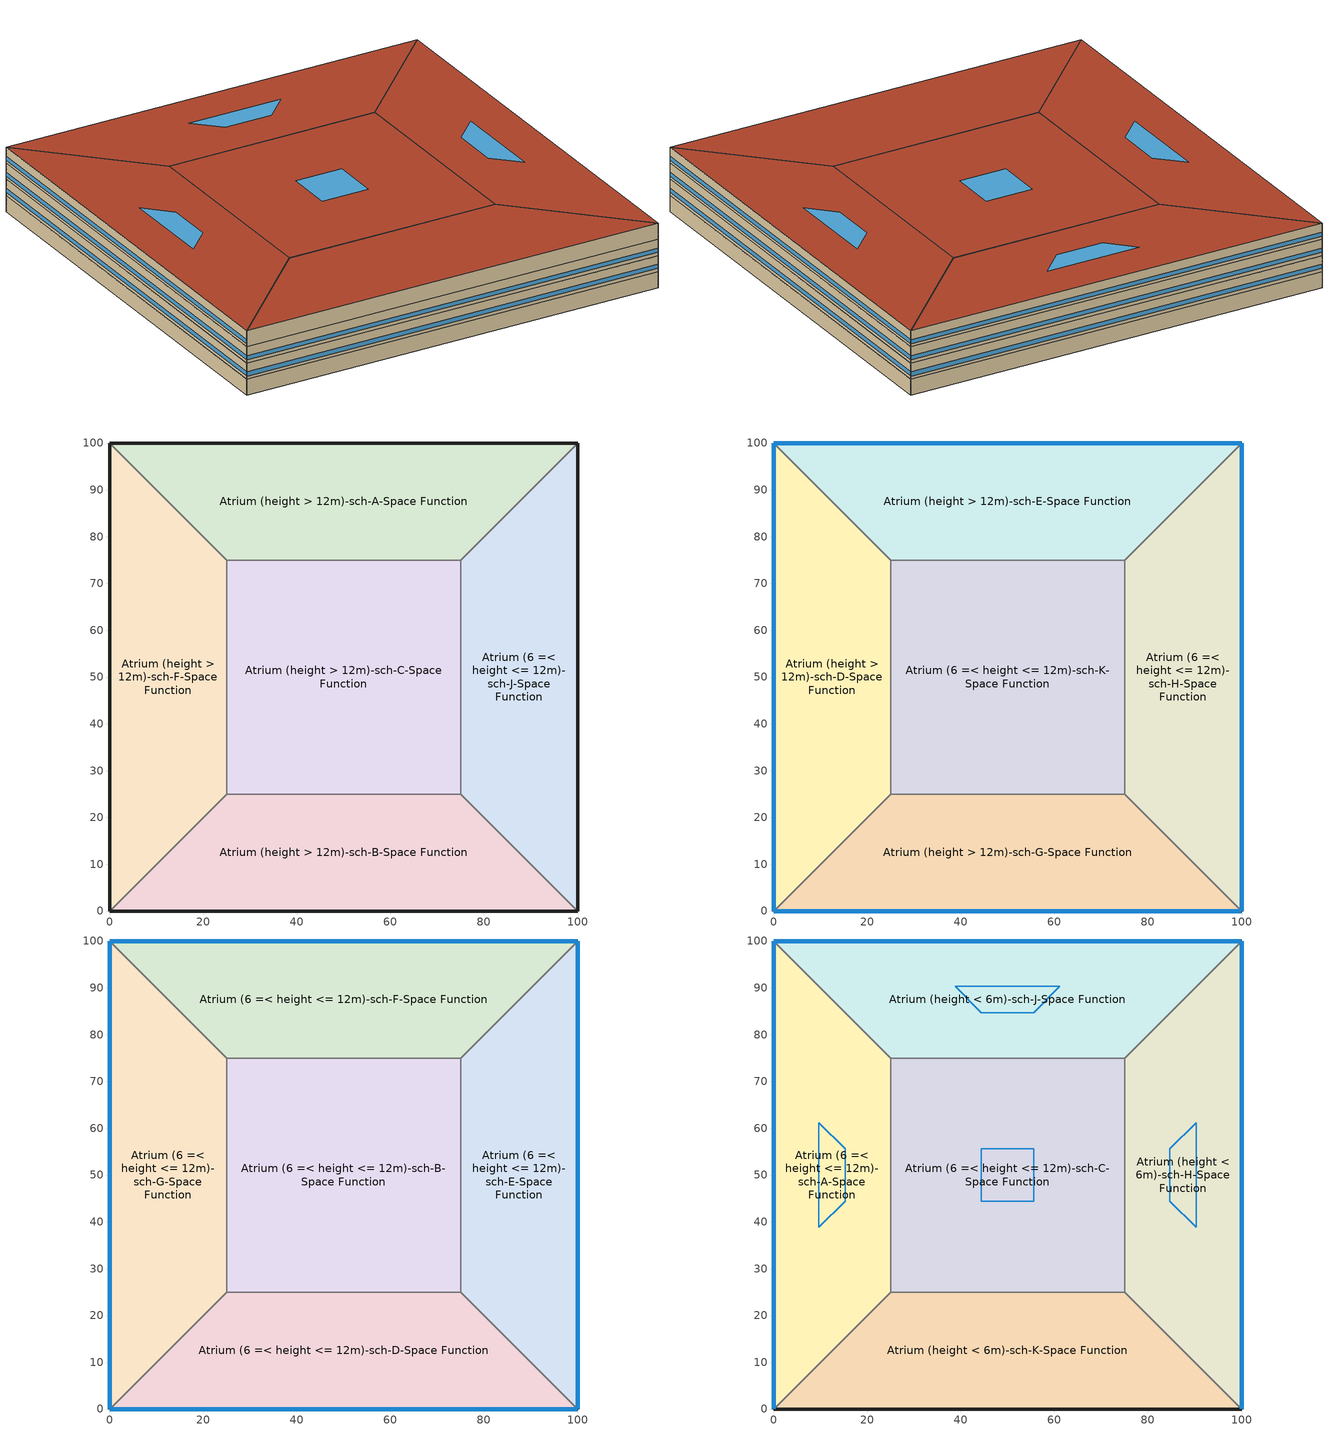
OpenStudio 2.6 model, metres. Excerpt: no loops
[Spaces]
Atrium (height > 12m)-sch-F-Space Function
 floor ground: 0,0 0,100 25,75 25,25 z0
 wall ground: 0,100 0,0 z0:3.8
 wall to Atrium (height > 12m)-sch-A-Space Function: 25,75 0,100 z0:3.8
 wall to Atrium (height > 12m)-sch-C-Space Function: 25,25 25,75 z0:3.8
 wall to Atrium (height > 12m)-sch-B-Space Function: 0,0 25,25 z0:3.8
Atrium (height > 12m)-sch-A-Space Function
 floor ground: 0,100 100,100 75,75 25,75 z0
 wall ground: 100,100 0,100 z0:3.8
 wall to Atrium (6 =< height <= 12m)-sch-J-Space Function: 75,75 100,100 z0:3.8
 wall to Atrium (height > 12m)-sch-C-Space Function: 25,75 75,75 z0:3.8
Atrium (6 =< height <= 12m)-sch-J-Space Function
 floor ground: 100,100 100,0 75,25 75,75 z0
 wall ground: 100,0 100,100 z0:3.8
 wall to Atrium (height > 12m)-sch-B-Space Function: 75,25 100,0 z0:3.8
 wall to Atrium (height > 12m)-sch-C-Space Function: 75,75 75,25 z0:3.8
Atrium (height > 12m)-sch-B-Space Function
 floor ground: 100,0 0,0 25,25 75,25 z0
 wall ground: 0,0 100,0 z0:3.8
 wall to Atrium (height > 12m)-sch-C-Space Function: 75,25 25,25 z0:3.8
Atrium (height > 12m)-sch-C-Space Function
 floor ground: 25,25 25,75 75,75 75,25 z0
Atrium (height > 12m)-sch-D-Space Function
 floor to Atrium (height > 12m)-sch-F-Space Function: 0,0 0,100 25,75 25,25 z3.8
 wall outside: 0,100 0,0 z3.8:7.6
 wall to Atrium (height > 12m)-sch-E-Space Function: 25,75 0,100 z3.8:7.6
 wall to Atrium (6 =< height <= 12m)-sch-K-Space Function: 25,25 25,75 z3.8:7.6
 wall to Atrium (height > 12m)-sch-G-Space Function: 0,0 25,25 z3.8:7.6
 window: 0,99.97 0,0.03 z4.56:5.51
Atrium (height > 12m)-sch-E-Space Function
 floor to Atrium (height > 12m)-sch-A-Space Function: 0,100 100,100 75,75 25,75 z3.8
 wall outside: 100,100 0,100 z3.8:7.6
 wall to Atrium (6 =< height <= 12m)-sch-H-Space Function: 75,75 100,100 z3.8:7.6
 wall to Atrium (6 =< height <= 12m)-sch-K-Space Function: 25,75 75,75 z3.8:7.6
 window: 99.97,100 0.03,100 z4.56:5.51
Atrium (6 =< height <= 12m)-sch-H-Space Function
 floor to Atrium (6 =< height <= 12m)-sch-J-Space Function: 100,100 100,0 75,25 75,75 z3.8
 wall outside: 100,0 100,100 z3.8:7.6
 wall to Atrium (height > 12m)-sch-G-Space Function: 75,25 100,0 z3.8:7.6
 wall to Atrium (6 =< height <= 12m)-sch-K-Space Function: 75,75 75,25 z3.8:7.6
 window: 100,0.03 100,99.97 z4.56:5.51
Atrium (height > 12m)-sch-G-Space Function
 floor to Atrium (height > 12m)-sch-B-Space Function: 100,0 0,0 25,25 75,25 z3.8
 wall outside: 0,0 100,0 z3.8:7.6
 wall to Atrium (6 =< height <= 12m)-sch-K-Space Function: 75,25 25,25 z3.8:7.6
 window: 0.03,0 99.97,0 z4.56:5.51
Atrium (6 =< height <= 12m)-sch-K-Space Function
 floor to Atrium (height > 12m)-sch-C-Space Function: 25,25 25,75 75,75 75,25 z3.8
Atrium (6 =< height <= 12m)-sch-G-Space Function
 floor to Atrium (height > 12m)-sch-D-Space Function: 0,0 0,100 25,75 25,25 z7.6
 wall outside: 0,100 0,0 z7.6:11.4
 wall to Atrium (6 =< height <= 12m)-sch-F-Space Function: 25,75 0,100 z7.6:11.4
 wall to Atrium (6 =< height <= 12m)-sch-B-Space Function: 25,25 25,75 z7.6:11.4
 wall to Atrium (6 =< height <= 12m)-sch-D-Space Function: 0,0 25,25 z7.6:11.4
 window: 0,99.97 0,0.03 z8.36:9.31
Atrium (6 =< height <= 12m)-sch-F-Space Function
 floor to Atrium (height > 12m)-sch-E-Space Function: 0,100 100,100 75,75 25,75 z7.6
 wall outside: 100,100 0,100 z7.6:11.4
 wall to Atrium (6 =< height <= 12m)-sch-E-Space Function: 75,75 100,100 z7.6:11.4
 wall to Atrium (6 =< height <= 12m)-sch-B-Space Function: 25,75 75,75 z7.6:11.4
 window: 99.97,100 0.03,100 z8.36:9.31
Atrium (6 =< height <= 12m)-sch-E-Space Function
 floor to Atrium (6 =< height <= 12m)-sch-H-Space Function: 100,100 100,0 75,25 75,75 z7.6
 wall outside: 100,0 100,100 z7.6:11.4
 wall to Atrium (6 =< height <= 12m)-sch-D-Space Function: 75,25 100,0 z7.6:11.4
 wall to Atrium (6 =< height <= 12m)-sch-B-Space Function: 75,75 75,25 z7.6:11.4
 window: 100,0.03 100,99.97 z8.36:9.31
Atrium (6 =< height <= 12m)-sch-D-Space Function
 floor to Atrium (height > 12m)-sch-G-Space Function: 100,0 0,0 25,25 75,25 z7.6
 wall outside: 0,0 100,0 z7.6:11.4
 wall to Atrium (6 =< height <= 12m)-sch-B-Space Function: 75,25 25,25 z7.6:11.4
 window: 0.03,0 99.97,0 z8.36:9.31
Atrium (6 =< height <= 12m)-sch-B-Space Function
 floor to Atrium (6 =< height <= 12m)-sch-K-Space Function: 25,25 25,75 75,75 75,25 z7.6
Atrium (6 =< height <= 12m)-sch-A-Space Function
 floor to Atrium (6 =< height <= 12m)-sch-G-Space Function: 0,0 0,100 25,75 25,25 z11.4
 wall outside: 0,100 0,0 z11.4:15.2
 wall to Atrium (height < 6m)-sch-J-Space Function: 25,75 0,100 z11.4:15.2
 wall to Atrium (6 =< height <= 12m)-sch-C-Space Function: 25,25 25,75 z11.4:15.2
 wall to Atrium (height < 6m)-sch-K-Space Function: 0,0 25,25 z11.4:15.2
 window: 0,99.97 0,0.03 z12.16:13.11
 roof outside: 25,25 25,75 0,100 0,0 z15.2
 skylight: 15.3,44.41 15.3,55.59 9.7,61.18 9.7,38.82 z15.2
Atrium (height < 6m)-sch-J-Space Function
 floor to Atrium (6 =< height <= 12m)-sch-F-Space Function: 0,100 100,100 75,75 25,75 z11.4
 wall outside: 100,100 0,100 z11.4:15.2
 wall to Atrium (height < 6m)-sch-H-Space Function: 75,75 100,100 z11.4:15.2
 wall to Atrium (6 =< height <= 12m)-sch-C-Space Function: 25,75 75,75 z11.4:15.2
 window: 99.97,100 0.03,100 z12.16:13.11
 roof outside: 25,75 75,75 100,100 0,100 z15.2
 skylight: 44.41,84.7 55.59,84.7 61.18,90.3 38.82,90.3 z15.2
Atrium (height < 6m)-sch-H-Space Function
 floor to Atrium (6 =< height <= 12m)-sch-E-Space Function: 100,100 100,0 75,25 75,75 z11.4
 wall outside: 100,0 100,100 z11.4:15.2
 wall to Atrium (height < 6m)-sch-K-Space Function: 75,25 100,0 z11.4:15.2
 wall to Atrium (6 =< height <= 12m)-sch-C-Space Function: 75,75 75,25 z11.4:15.2
 window: 100,0.03 100,99.97 z12.16:13.11
 roof outside: 75,75 75,25 100,0 100,100 z15.2
 skylight: 84.7,55.59 84.7,44.41 90.3,38.82 90.3,61.18 z15.2
Atrium (height < 6m)-sch-K-Space Function
 floor to Atrium (6 =< height <= 12m)-sch-D-Space Function: 100,0 0,0 25,25 75,25 z11.4
 wall outside: 0,0 100,0 z11.4:15.2
 wall to Atrium (6 =< height <= 12m)-sch-C-Space Function: 75,25 25,25 z11.4:15.2
 roof outside: 75,25 25,25 0,0 100,0 z15.2
Atrium (6 =< height <= 12m)-sch-C-Space Function
 floor to Atrium (6 =< height <= 12m)-sch-B-Space Function: 25,25 25,75 75,75 75,25 z11.4
 roof outside: 75,25 75,75 25,75 25,25 z15.2
 skylight: 55.59,44.41 55.59,55.59 44.41,55.59 44.41,44.41 z15.2
[Schedule:Ruleset]
Name | Default Day Schedule
Clothing Schedule | Clothing Schedule Default Winter Clothes
NECB-A-Occupancy | NECB-A-Occupancy Default
NECB-A-Lighting | NECB-A-Lighting Default
NECB-A-Electric-Equipment | NECB-A-Electric-Equipment Default
NECB-A-Thermostat Setpoint-Heating | NECB-A-Thermostat Setpoint-Heating Default
NECB-A-Thermostat Setpoint-Cooling | NECB-A-Thermostat Setpoint-Cooling Default
NECB-B-Occupancy | NECB-B-Occupancy Default
NECB-B-Lighting | NECB-B-Lighting Default
NECB-B-Electric-Equipment | NECB-B-Electric-Equipment Default
NECB-B-Thermostat Setpoint-Heating | NECB-B-Thermostat Setpoint-Heating Default
NECB-B-Thermostat Setpoint-Cooling | NECB-B-Thermostat Setpoint-Cooling Default
NECB-C-Occupancy | NECB-C-Occupancy Default
NECB-C-Lighting | NECB-C-Lighting Default
NECB-C-Electric-Equipment | NECB-C-Electric-Equipment Default
NECB-C-Thermostat Setpoint-Heating | NECB-C-Thermostat Setpoint-Heating Default
NECB-C-Thermostat Setpoint-Cooling | NECB-C-Thermostat Setpoint-Cooling Default
NECB-D-Occupancy | NECB-D-Occupancy Default
NECB-D-Lighting | NECB-D-Lighting Default
NECB-D-Electric-Equipment | NECB-D-Electric-Equipment Default
NECB-D-Thermostat Setpoint-Heating | NECB-D-Thermostat Setpoint-Heating Default
NECB-D-Thermostat Setpoint-Cooling | NECB-D-Thermostat Setpoint-Cooling Default
NECB-E-Occupancy | NECB-E-Occupancy Default
NECB-E-Lighting | NECB-E-Lighting Default
NECB-E-Electric-Equipment | NECB-E-Electric-Equipment Default
NECB-E-Thermostat Setpoint-Heating | NECB-E-Thermostat Setpoint-Heating Default
NECB-E-Thermostat Setpoint-Cooling | NECB-E-Thermostat Setpoint-Cooling Default
NECB-F-Occupancy | NECB-F-Occupancy Default
NECB-F-Lighting | NECB-F-Lighting Default
NECB-F-Electric-Equipment | NECB-F-Electric-Equipment Default
NECB-F-Thermostat Setpoint-Heating | NECB-F-Thermostat Setpoint-Heating Default
NECB-F-Thermostat Setpoint-Cooling | NECB-F-Thermostat Setpoint-Cooling Default
NECB-G-Occupancy | NECB-G-Occupancy Default
NECB-G-Lighting | NECB-G-Lighting Default
NECB-G-Electric-Equipment | NECB-G-Electric-Equipment Default
NECB-G-Thermostat Setpoint-Heating | NECB-G-Thermostat Setpoint-Heating Default
NECB-G-Thermostat Setpoint-Cooling | NECB-G-Thermostat Setpoint-Cooling Default
NECB-H-Occupancy | NECB-H-Occupancy Default
NECB-H-Lighting | NECB-H-Lighting Default
NECB-H-Electric-Equipment | NECB-H-Electric-Equipment Default
NECB-H-Thermostat Setpoint-Heating | NECB-H-Thermostat Setpoint-Heating Default
NECB-H-Thermostat Setpoint-Cooling | NECB-H-Thermostat Setpoint-Cooling Default
NECB-J-Occupancy | NECB-J-Occupancy Default
NECB-J-Lighting | NECB-J-Lighting Default
NECB-J-Electric-Equipment | NECB-J-Electric-Equipment Default
NECB-J-Thermostat Setpoint-Heating | NECB-J-Thermostat Setpoint-Heating Default
NECB-J-Thermostat Setpoint-Cooling | NECB-J-Thermostat Setpoint-Cooling Default
NECB-K-Occupancy | NECB-K-Occupancy Default
NECB-K-Lighting | NECB-K-Lighting Default
NECB-K-Electric-Equipment | NECB-K-Electric-Equipment Default
NECB-K-Thermostat Setpoint-Heating | NECB-K-Thermostat Setpoint-Heating Default
NECB-K-Thermostat Setpoint-Cooling | NECB-K-Thermostat Setpoint-Cooling Default
[Schedule:Day]
Clothing Schedule Default Winter Clothes; Always On Default: 24, 0, 1
Clothing Schedule Summer Clothes: 24, 0, 0.5
Air Velocity Schedule Default; NECB-A-Electric-Equipment Sat Day; NECB-A-Electric-Equipment Sun|Hol Day: 24, 0, 0.2
Work Efficiency Schedule Default; NECB-A-Occupancy Sat Day; NECB-A-Occupancy Sun|Hol Day; NECB-D-Occupancy Sat Day; NECB-D-Occupancy Sun|Hol Day; NECB-E-Occupancy Sun|Hol Day; NECB-K-Electric-Equipment Default; NECB-K-Electric-Equipment Default|Wkdy Day; NECB-K-Electric-Equipment Sat Day; NECB-K-Electric-Equipment Sun|Hol Day: 24, 0, 0
NECB-A-Occupancy Default; NECB-A-Occupancy Default|Wkdy Day: 7, 0, 0, 8, 0, 0.1, 9, 0, 0.7, 12, 0, 0.9, 14, 0, 0.5, 17, 0, 0.9, 18, 0, 0.7, 19, 0, 0.3, 23, 0, 0.1, 24, 0, 0
NECB-Activity Default; NECB-Activity Winter Design Day; NECB-Activity Summer Design Day: 24, 0, 130
NECB-A-Lighting Default; NECB-A-Lighting Default|Wkdy Day: 7, 0, 0.05, 8, 0, 0.3, 9, 0, 0.8, 17, 0, 0.9, 18, 0, 0.8, 19, 0, 0.5, 21, 0, 0.3, 23, 0, 0.1, 24, 0, 0.05
NECB-A-Lighting Sat Day; NECB-A-Lighting Sun|Hol Day; NECB-D-Lighting Sat Day; NECB-D-Lighting Sun|Hol Day; NECB-D-Electric-Equipment Sat Day; NECB-D-Electric-Equipment Sun|Hol Day; NECB-E-Lighting Sun|Hol Day; NECB-E-Electric-Equipment Sun|Hol Day: 24, 0, 0.05
NECB-A-Electric-Equipment Default; NECB-A-Electric-Equipment Default|Wkdy Day: 7, 0, 0.2, 8, 0, 0.3, 9, 0, 0.8, 18, 0, 0.9, 19, 0, 0.5, 21, 0, 0.3, 24, 0, 0.2
NECB-A-Thermostat Setpoint-Heating Default; NECB-A-Thermostat Setpoint-Heating Default|Wkdy Day: 6, 0, 18, 7, 0, 20, 21, 0, 22, 24, 0, 18
NECB-A-Thermostat Setpoint-Heating Sat Day; NECB-A-Thermostat Setpoint-Heating Sun|Hol Day; NECB-D-Thermostat Setpoint-Heating Sat Day; NECB-D-Thermostat Setpoint-Heating Sun|Hol Day; NECB-E-Thermostat Setpoint-Heating Sun|Hol Day: 24, 0, 18
NECB-A-Thermostat Setpoint-Cooling Default; NECB-A-Thermostat Setpoint-Cooling Default|Wkdy Day: 6, 0, 35, 21, 0, 24, 24, 0, 35
NECB-A-Thermostat Setpoint-Cooling Sat Day; NECB-A-Thermostat Setpoint-Cooling Sun|Hol Day; NECB-D-Thermostat Setpoint-Cooling Sat Day; NECB-D-Thermostat Setpoint-Cooling Sun|Hol Day; NECB-E-Thermostat Setpoint-Cooling Sun|Hol Day; NECB-K-Thermostat Setpoint-Cooling Default; NECB-K-Thermostat Setpoint-Cooling Default|Wkdy Day; NECB-K-Thermostat Setpoint-Cooling Sat Day; NECB-K-Thermostat Setpoint-Cooling Sun|Hol Day: 24, 0, 35
NECB-B-Occupancy Default; NECB-B-Occupancy Default|Wkdy Day: 1, 0, 0.3, 2, 0, 0.1, 9, 0, 0, 10, 0, 0.1, 11, 0, 0.2, 12, 0, 0.5, 13, 0, 0.9, 14, 0, 0.8, 15, 0, 0.5, 17, 0, 0.2, 18, 0, 0.3, 19, 0, 0.6, 22, 0, 0.9, 23, 0, 0.6, 24, 0, 0.4
NECB-B-Occupancy Sat Day: 1, 0, 0.5, 2, 0, 0.3, 9, 0, 0, 10, 0, 0.1, 11, 0, 0.2, 12, 0, 0.5, 13, 0, 0.9, 14, 0, 0.8, 15, 0, 0.5, 17, 0, 0.2, 18, 0, 0.3, 19, 0, 0.6, 22, 0, 0.9, 24, 0, 0.6
NECB-B-Occupancy Sun|Hol Day: 1, 0, 0.1, 2, 0, 0.3, 10, 0, 0, 11, 0, 0.1, 12, 0, 0.4, 14, 0, 0.5, 15, 0, 0.4, 18, 0, 0.2, 19, 0, 0.5, 21, 0, 0.7, 22, 0, 0.5, 23, 0, 0.3, 24, 0, 0.1
NECB-B-Lighting Default; NECB-B-Lighting Default|Wkdy Day; NECB-B-Lighting Sat Day; NECB-B-Electric-Equipment Default; NECB-B-Electric-Equipment Default|Wkdy Day; NECB-B-Electric-Equipment Sat Day: 1, 0, 0.9, 2, 0, 0.5, 9, 0, 0.1, 10, 0, 0.5, 11, 0, 0.7, 24, 0, 0.9
NECB-B-Lighting Sun|Hol Day; NECB-B-Electric-Equipment Sun|Hol Day: 2, 0, 0.5, 10, 0, 0.1, 11, 0, 0.5, 23, 0, 0.9, 24, 0, 0.5
NECB-B-Thermostat Setpoint-Heating Default; NECB-B-Thermostat Setpoint-Heating Default|Wkdy Day; NECB-B-Thermostat Setpoint-Heating Sat Day: 2, 0, 22, 8, 0, 18, 9, 0, 20, 24, 0, 22
NECB-B-Thermostat Setpoint-Heating Sun|Hol Day: 1, 0, 18, 2, 0, 22, 9, 0, 18, 10, 0, 20, 23, 0, 22, 24, 0, 18
NECB-B-Thermostat Setpoint-Cooling Default; NECB-B-Thermostat Setpoint-Cooling Default|Wkdy Day; NECB-B-Thermostat Setpoint-Cooling Sat Day: 1, 0, 24, 8, 0, 35, 24, 0, 24
NECB-B-Thermostat Setpoint-Cooling Sun|Hol Day: 9, 0, 35, 23, 0, 24, 24, 0, 35
NECB-C-Occupancy Default; NECB-C-Occupancy Default|Wkdy Day: 8, 0, 0, 9, 0, 0.1, 10, 0, 0.2, 12, 0, 0.5, 16, 0, 0.7, 17, 0, 0.8, 18, 0, 0.7, 19, 0, 0.5, 21, 0, 0.3, 24, 0, 0
NECB-C-Occupancy Sat Day: 8, 0, 0, 9, 0, 0.1, 10, 0, 0.2, 11, 0, 0.5, 12, 0, 0.6, 13, 0, 0.8, 16, 0, 0.9, 17, 0, 0.8, 18, 0, 0.7, 19, 0, 0.5, 21, 0, 0.2, 24, 0, 0
NECB-C-Occupancy Sun|Hol Day: 8, 0, 0, 9, 0, 0.1, 10, 0, 0.2, 11, 0, 0.5, 12, 0, 0.6, 13, 0, 0.8, 16, 0, 0.9, 17, 0, 0.8, 18, 0, 0.7, 19, 0, 0.5, 24, 0, 0
NECB-C-Lighting Default; NECB-C-Lighting Default|Wkdy Day; NECB-C-Lighting Sat Day; NECB-C-Electric-Equipment Default; NECB-C-Electric-Equipment Default|Wkdy Day; NECB-C-Electric-Equipment Sat Day: 8, 0, 0.05, 9, 0, 0.5, 19, 0, 0.9, 20, 0, 0.6, 21, 0, 0.5, 24, 0, 0.05
NECB-C-Lighting Sun|Hol Day; NECB-C-Electric-Equipment Sun|Hol Day: 8, 0, 0.05, 9, 0, 0.5, 19, 0, 0.9, 24, 0, 0.05
NECB-C-Thermostat Setpoint-Heating Default; NECB-C-Thermostat Setpoint-Heating Default|Wkdy Day; NECB-C-Thermostat Setpoint-Heating Sat Day: 7, 0, 18, 8, 0, 20, 21, 0, 22, 24, 0, 18
NECB-C-Thermostat Setpoint-Heating Sun|Hol Day: 9, 0, 18, 10, 0, 20, 19, 0, 22, 24, 0, 18
NECB-C-Thermostat Setpoint-Cooling Default; NECB-C-Thermostat Setpoint-Cooling Default|Wkdy Day; NECB-C-Thermostat Setpoint-Cooling Sat Day: 7, 0, 35, 21, 0, 24, 24, 0, 35
NECB-C-Thermostat Setpoint-Cooling Sun|Hol Day; NECB-E-Thermostat Setpoint-Cooling Default; NECB-E-Thermostat Setpoint-Cooling Default|Wkdy Day: 7, 0, 35, 19, 0, 24, 24, 0, 35
NECB-D-Occupancy Default; NECB-D-Occupancy Default|Wkdy Day: 8, 0, 0, 9, 0, 0.1, 12, 0, 0.9, 16, 0, 0.8, 17, 0, 0.5, 18, 0, 0.2, 19, 0, 0.1, 22, 0, 0.3, 23, 0, 0.1, 24, 0, 0
NECB-D-Lighting Default; NECB-D-Lighting Default|Wkdy Day; NECB-D-Electric-Equipment Default; NECB-D-Electric-Equipment Default|Wkdy Day: 8, 0, 0.05, 9, 0, 0.3, 16, 0, 0.9, 17, 0, 0.7, 19, 0, 0.5, 22, 0, 0.7, 23, 0, 0.3, 24, 0, 0.05
NECB-D-Thermostat Setpoint-Heating Default; NECB-D-Thermostat Setpoint-Heating Default|Wkdy Day: 7, 0, 18, 8, 0, 20, 23, 0, 22, 24, 0, 18
NECB-D-Thermostat Setpoint-Cooling Default; NECB-D-Thermostat Setpoint-Cooling Default|Wkdy Day: 7, 0, 35, 23, 0, 24, 24, 0, 35
NECB-E-Occupancy Default; NECB-E-Occupancy Default|Wkdy Day: 8, 0, 0, 9, 0, 0.2, 10, 0, 0.7, 14, 0, 0.9, 15, 0, 0.5, 16, 0, 0.9, 18, 0, 0.8, 19, 0, 0.2, 24, 0, 0
NECB-E-Occupancy Sat Day: 9, 0, 0, 13, 0, 0.2, 17, 0, 0.1, 24, 0, 0
NECB-E-Lighting Default; NECB-E-Lighting Default|Wkdy Day; NECB-E-Electric-Equipment Default; NECB-E-Electric-Equipment Default|Wkdy Day: 8, 0, 0.05, 9, 0, 0.4, 10, 0, 0.7, 18, 0, 0.9, 19, 0, 0.4, 24, 0, 0.05
NECB-E-Lighting Sat Day; NECB-E-Electric-Equipment Sat Day: 9, 0, 0.05, 10, 0, 0.5, 15, 0, 0.9, 16, 0, 0.7, 17, 0, 0.5, 24, 0, 0.05
NECB-E-Thermostat Setpoint-Heating Default; NECB-E-Thermostat Setpoint-Heating Default|Wkdy Day: 7, 0, 18, 8, 0, 20, 19, 0, 22, 24, 0, 18
NECB-E-Thermostat Setpoint-Heating Sat Day: 8, 0, 18, 9, 0, 20, 17, 0, 22, 24, 0, 18
NECB-E-Thermostat Setpoint-Cooling Sat Day: 8, 0, 35, 17, 0, 24, 24, 0, 35
NECB-F-Occupancy Default; NECB-F-Occupancy Default|Wkdy Day; NECB-F-Occupancy Sat Day; NECB-F-Occupancy Sun|Hol Day: 7, 0, 0.63, 8, 0, 0.49, 10, 0, 0.28, 16, 0, 0.14, 17, 0, 0.21, 20, 0, 0.35, 22, 0, 0.49, 23, 0, 0.56, 24, 0, 0.63
NECB-F-Lighting Default; NECB-F-Lighting Default|Wkdy Day; NECB-F-Lighting Sat Day; NECB-F-Lighting Sun|Hol Day; NECB-F-Electric-Equipment Default; NECB-F-Electric-Equipment Default|Wkdy Day; NECB-F-Electric-Equipment Sat Day; NECB-F-Electric-Equipment Sun|Hol Day: 1, 0, 0.21, 3, 0, 0.14, 6, 0, 0.07, 7, 0, 0.14, 8, 0, 0.28, 9, 0, 0.35, 11, 0, 0.28, 12, 0, 0.21, 19, 0, 0.14, 20, 0, 0.42, 21, 0, 0.56, 22, 0, 0.63, 23, 0, 0.56, 24, 0, 0.42
NECB-F-Thermostat Setpoint-Heating Default; NECB-F-Thermostat Setpoint-Heating Default|Wkdy Day; NECB-F-Thermostat Setpoint-Heating Sat Day; NECB-F-Thermostat Setpoint-Heating Sun|Hol Day; NECB-G-Thermostat Setpoint-Heating Default; NECB-G-Thermostat Setpoint-Heating Default|Wkdy Day; NECB-G-Thermostat Setpoint-Heating Sat Day; NECB-G-Thermostat Setpoint-Heating Sun|Hol Day; NECB-H-Thermostat Setpoint-Heating Default; NECB-H-Thermostat Setpoint-Heating Default|Wkdy Day; NECB-H-Thermostat Setpoint-Heating Sat Day; NECB-H-Thermostat Setpoint-Heating Sun|Hol Day: 1, 0, 22, 7, 0, 18, 8, 0, 20, 24, 0, 22
NECB-F-Thermostat Setpoint-Cooling Default; NECB-F-Thermostat Setpoint-Cooling Default|Wkdy Day; NECB-F-Thermostat Setpoint-Cooling Sat Day; NECB-F-Thermostat Setpoint-Cooling Sun|Hol Day; NECB-G-Thermostat Setpoint-Cooling Default; NECB-G-Thermostat Setpoint-Cooling Default|Wkdy Day; NECB-G-Thermostat Setpoint-Cooling Sat Day; NECB-G-Thermostat Setpoint-Cooling Sun|Hol Day; NECB-H-Thermostat Setpoint-Cooling Default; NECB-H-Thermostat Setpoint-Cooling Default|Wkdy Day; NECB-H-Thermostat Setpoint-Cooling Sat Day; NECB-H-Thermostat Setpoint-Cooling Sun|Hol Day; NECB-J-Thermostat Setpoint-Cooling Default; NECB-J-Thermostat Setpoint-Cooling Default|Wkdy Day; NECB-J-Thermostat Setpoint-Cooling Sat Day; NECB-J-Thermostat Setpoint-Cooling Sun|Hol Day: 24, 0, 24
NECB-G-Occupancy Default; NECB-G-Occupancy Default|Wkdy Day: 7, 0, 0.9, 8, 0, 0.7, 9, 0, 0.4, 17, 0, 0.3, 18, 0, 0.5, 24, 0, 0.9
NECB-G-Occupancy Sat Day; NECB-G-Occupancy Sun|Hol Day: 7, 0, 0.9, 8, 0, 0.7, 17, 0, 0.5, 18, 0, 0.7, 24, 0, 0.9
NECB-G-Lighting Default; NECB-G-Lighting Default|Wkdy Day; NECB-G-Lighting Sat Day; NECB-G-Lighting Sun|Hol Day: 1, 0, 0.3, 6, 0, 0, 7, 0, 0.2, 9, 0, 0.5, 19, 0, 0, 22, 0, 0.9, 23, 0, 0.8, 24, 0, 0.6
NECB-G-Electric-Equipment Default; NECB-G-Electric-Equipment Default|Wkdy Day; NECB-G-Electric-Equipment Sat Day; NECB-G-Electric-Equipment Sun|Hol Day: 1, 0, 0.3, 7, 0, 0.2, 9, 0, 0.8, 16, 0, 0.4, 17, 0, 0.5, 18, 0, 0.2, 20, 0, 0.9, 21, 0, 0.7, 24, 0, 0.5
NECB-H-Occupancy Default; NECB-H-Occupancy Default|Wkdy Day; NECB-H-Occupancy Sat Day; NECB-H-Occupancy Sun|Hol Day; NECB-H-Lighting Default; NECB-H-Lighting Default|Wkdy Day; NECB-H-Lighting Sat Day; NECB-H-Lighting Sun|Hol Day; NECB-H-Electric-Equipment Default; NECB-H-Electric-Equipment Default|Wkdy Day; NECB-H-Electric-Equipment Sat Day; NECB-H-Electric-Equipment Sun|Hol Day; NECB-K-Lighting Default; NECB-K-Lighting Default|Wkdy Day; NECB-K-Lighting Sat Day; NECB-K-Lighting Sun|Hol Day: 24, 0, 0.9
NECB-J-Occupancy Default; NECB-J-Occupancy Default|Wkdy Day; NECB-J-Occupancy Sat Day; NECB-J-Occupancy Sun|Hol Day: 7, 0, 0.9, 8, 0, 0.7, 10, 0, 0.6, 12, 0, 0.7, 14, 0, 0.6, 17, 0, 0.7, 20, 0, 0.6, 22, 0, 0.7, 23, 0, 0.8, 24, 0, 0.9
NECB-J-Lighting Default; NECB-J-Lighting Default|Wkdy Day; NECB-J-Lighting Sat Day; NECB-J-Lighting Sun|Hol Day: 5, 0, 0.1, 6, 0, 0.3, 7, 0, 0.5, 11, 0, 0.7, 12, 0, 0.6, 18, 0, 0.5, 19, 0, 0.6, 23, 0, 0.7, 24, 0, 0.3
NECB-J-Electric-Equipment Default; NECB-J-Electric-Equipment Default|Wkdy Day; NECB-J-Electric-Equipment Sat Day; NECB-J-Electric-Equipment Sun|Hol Day: 5, 0, 0.1, 6, 0, 0.2, 7, 0, 0.3, 8, 0, 0.4, 10, 0, 0.6, 12, 0, 0.5, 14, 0, 0.4, 16, 0, 0.5, 18, 0, 0.4, 19, 0, 0.5, 20, 0, 0.6, 22, 0, 0.7, 23, 0, 0.5, 24, 0, 0.3
NECB-J-Thermostat Setpoint-Heating Default; NECB-J-Thermostat Setpoint-Heating Default|Wkdy Day; NECB-J-Thermostat Setpoint-Heating Sat Day; NECB-J-Thermostat Setpoint-Heating Sun|Hol Day: 24, 0, 22
NECB-K-Occupancy Default; NECB-K-Occupancy Default|Wkdy Day; NECB-K-Occupancy Sat Day; NECB-K-Occupancy Sun|Hol Day: 5, 0, 0, 6, 0, 0.1, 7, 0, 0.5, 8, 0, 0.9, 9, 0, 0.6, 16, 0, 0.2, 17, 0, 0.7, 18, 0, 0.9, 19, 0, 0.6, 20, 0, 0.2, 23, 0, 0.1, 24, 0, 0
NECB-K-Thermostat Setpoint-Heating Default; NECB-K-Thermostat Setpoint-Heating Default|Wkdy Day; NECB-K-Thermostat Setpoint-Heating Sat Day; NECB-K-Thermostat Setpoint-Heating Sun|Hol Day: 24, 0, 5
[Schedule:Rule] Date Specification Type=DateRange; Start Day=1
Name | Schedule Ruleset | Rule Order | Day Schedule | Start Month | End Month | End Day | Apply Monday | Apply Tuesday | Apply Wednesday | Apply Thursday | Apply Friday | Apply Saturday | Apply Sunday
Schedule Rule 1 | Clothing Schedule | 0 | Clothing Schedule Summer Clothes | 5 | 9 | 30
Schedule Rule 2 | NECB-A-Occupancy | 2 | NECB-A-Occupancy Default|Wkdy Day | 1 | 12 | 31 | Yes | Yes | Yes | Yes | Yes
Schedule Rule 3 | NECB-A-Occupancy | 1 | NECB-A-Occupancy Sat Day | 1 | 12 | 31 |  |  |  |  |  | Yes
Schedule Rule 4 | NECB-A-Occupancy | 0 | NECB-A-Occupancy Sun|Hol Day | 1 | 12 | 31 |  |  |  |  |  |  | Yes
Schedule Rule 5 | NECB-A-Lighting | 2 | NECB-A-Lighting Default|Wkdy Day | 1 | 12 | 31 | Yes | Yes | Yes | Yes | Yes
Schedule Rule 6 | NECB-A-Lighting | 1 | NECB-A-Lighting Sat Day | 1 | 12 | 31 |  |  |  |  |  | Yes
Schedule Rule 7 | NECB-A-Lighting | 0 | NECB-A-Lighting Sun|Hol Day | 1 | 12 | 31 |  |  |  |  |  |  | Yes
Schedule Rule 8 | NECB-A-Electric-Equipment | 2 | NECB-A-Electric-Equipment Default|Wkdy Day | 1 | 12 | 31 | Yes | Yes | Yes | Yes | Yes
Schedule Rule 9 | NECB-A-Electric-Equipment | 1 | NECB-A-Electric-Equipment Sat Day | 1 | 12 | 31 |  |  |  |  |  | Yes
Schedule Rule 10 | NECB-A-Electric-Equipment | 0 | NECB-A-Electric-Equipment Sun|Hol Day | 1 | 12 | 31 |  |  |  |  |  |  | Yes
Schedule Rule 11 | NECB-A-Thermostat Setpoint-Heating | 2 | NECB-A-Thermostat Setpoint-Heating Default|Wkdy Day | 1 | 12 | 31 | Yes | Yes | Yes | Yes | Yes
Schedule Rule 12 | NECB-A-Thermostat Setpoint-Heating | 1 | NECB-A-Thermostat Setpoint-Heating Sat Day | 1 | 12 | 31 |  |  |  |  |  | Yes
Schedule Rule 13 | NECB-A-Thermostat Setpoint-Heating | 0 | NECB-A-Thermostat Setpoint-Heating Sun|Hol Day | 1 | 12 | 31 |  |  |  |  |  |  | Yes
Schedule Rule 14 | NECB-A-Thermostat Setpoint-Cooling | 2 | NECB-A-Thermostat Setpoint-Cooling Default|Wkdy Day | 1 | 12 | 31 | Yes | Yes | Yes | Yes | Yes
Schedule Rule 15 | NECB-A-Thermostat Setpoint-Cooling | 1 | NECB-A-Thermostat Setpoint-Cooling Sat Day | 1 | 12 | 31 |  |  |  |  |  | Yes
Schedule Rule 16 | NECB-A-Thermostat Setpoint-Cooling | 0 | NECB-A-Thermostat Setpoint-Cooling Sun|Hol Day | 1 | 12 | 31 |  |  |  |  |  |  | Yes
Schedule Rule 17 | NECB-B-Occupancy | 2 | NECB-B-Occupancy Default|Wkdy Day | 1 | 12 | 31 | Yes | Yes | Yes | Yes | Yes
Schedule Rule 18 | NECB-B-Occupancy | 1 | NECB-B-Occupancy Sat Day | 1 | 12 | 31 |  |  |  |  |  | Yes
Schedule Rule 19 | NECB-B-Occupancy | 0 | NECB-B-Occupancy Sun|Hol Day | 1 | 12 | 31 |  |  |  |  |  |  | Yes
Schedule Rule 20 | NECB-B-Lighting | 2 | NECB-B-Lighting Default|Wkdy Day | 1 | 12 | 31 | Yes | Yes | Yes | Yes | Yes
Schedule Rule 21 | NECB-B-Lighting | 1 | NECB-B-Lighting Sat Day | 1 | 12 | 31 |  |  |  |  |  | Yes
Schedule Rule 22 | NECB-B-Lighting | 0 | NECB-B-Lighting Sun|Hol Day | 1 | 12 | 31 |  |  |  |  |  |  | Yes
Schedule Rule 23 | NECB-B-Electric-Equipment | 2 | NECB-B-Electric-Equipment Default|Wkdy Day | 1 | 12 | 31 | Yes | Yes | Yes | Yes | Yes
Schedule Rule 24 | NECB-B-Electric-Equipment | 1 | NECB-B-Electric-Equipment Sat Day | 1 | 12 | 31 |  |  |  |  |  | Yes
Schedule Rule 25 | NECB-B-Electric-Equipment | 0 | NECB-B-Electric-Equipment Sun|Hol Day | 1 | 12 | 31 |  |  |  |  |  |  | Yes
Schedule Rule 26 | NECB-B-Thermostat Setpoint-Heating | 2 | NECB-B-Thermostat Setpoint-Heating Default|Wkdy Day | 1 | 12 | 31 | Yes | Yes | Yes | Yes | Yes
Schedule Rule 27 | NECB-B-Thermostat Setpoint-Heating | 1 | NECB-B-Thermostat Setpoint-Heating Sat Day | 1 | 12 | 31 |  |  |  |  |  | Yes
Schedule Rule 28 | NECB-B-Thermostat Setpoint-Heating | 0 | NECB-B-Thermostat Setpoint-Heating Sun|Hol Day | 1 | 12 | 31 |  |  |  |  |  |  | Yes
Schedule Rule 29 | NECB-B-Thermostat Setpoint-Cooling | 2 | NECB-B-Thermostat Setpoint-Cooling Default|Wkdy Day | 1 | 12 | 31 | Yes | Yes | Yes | Yes | Yes
Schedule Rule 30 | NECB-B-Thermostat Setpoint-Cooling | 1 | NECB-B-Thermostat Setpoint-Cooling Sat Day | 1 | 12 | 31 |  |  |  |  |  | Yes
Schedule Rule 31 | NECB-B-Thermostat Setpoint-Cooling | 0 | NECB-B-Thermostat Setpoint-Cooling Sun|Hol Day | 1 | 12 | 31 |  |  |  |  |  |  | Yes
Schedule Rule 32 | NECB-C-Occupancy | 2 | NECB-C-Occupancy Default|Wkdy Day | 1 | 12 | 31 | Yes | Yes | Yes | Yes | Yes
Schedule Rule 33 | NECB-C-Occupancy | 1 | NECB-C-Occupancy Sat Day | 1 | 12 | 31 |  |  |  |  |  | Yes
Schedule Rule 34 | NECB-C-Occupancy | 0 | NECB-C-Occupancy Sun|Hol Day | 1 | 12 | 31 |  |  |  |  |  |  | Yes
Schedule Rule 35 | NECB-C-Lighting | 2 | NECB-C-Lighting Default|Wkdy Day | 1 | 12 | 31 | Yes | Yes | Yes | Yes | Yes
Schedule Rule 36 | NECB-C-Lighting | 1 | NECB-C-Lighting Sat Day | 1 | 12 | 31 |  |  |  |  |  | Yes
Schedule Rule 37 | NECB-C-Lighting | 0 | NECB-C-Lighting Sun|Hol Day | 1 | 12 | 31 |  |  |  |  |  |  | Yes
Schedule Rule 38 | NECB-C-Electric-Equipment | 2 | NECB-C-Electric-Equipment Default|Wkdy Day | 1 | 12 | 31 | Yes | Yes | Yes | Yes | Yes
Schedule Rule 39 | NECB-C-Electric-Equipment | 1 | NECB-C-Electric-Equipment Sat Day | 1 | 12 | 31 |  |  |  |  |  | Yes
Schedule Rule 40 | NECB-C-Electric-Equipment | 0 | NECB-C-Electric-Equipment Sun|Hol Day | 1 | 12 | 31 |  |  |  |  |  |  | Yes
Schedule Rule 41 | NECB-C-Thermostat Setpoint-Heating | 2 | NECB-C-Thermostat Setpoint-Heating Default|Wkdy Day | 1 | 12 | 31 | Yes | Yes | Yes | Yes | Yes
Schedule Rule 42 | NECB-C-Thermostat Setpoint-Heating | 1 | NECB-C-Thermostat Setpoint-Heating Sat Day | 1 | 12 | 31 |  |  |  |  |  | Yes
Schedule Rule 43 | NECB-C-Thermostat Setpoint-Heating | 0 | NECB-C-Thermostat Setpoint-Heating Sun|Hol Day | 1 | 12 | 31 |  |  |  |  |  |  | Yes
Schedule Rule 44 | NECB-C-Thermostat Setpoint-Cooling | 2 | NECB-C-Thermostat Setpoint-Cooling Default|Wkdy Day | 1 | 12 | 31 | Yes | Yes | Yes | Yes | Yes
Schedule Rule 45 | NECB-C-Thermostat Setpoint-Cooling | 1 | NECB-C-Thermostat Setpoint-Cooling Sat Day | 1 | 12 | 31 |  |  |  |  |  | Yes
Schedule Rule 46 | NECB-C-Thermostat Setpoint-Cooling | 0 | NECB-C-Thermostat Setpoint-Cooling Sun|Hol Day | 1 | 12 | 31 |  |  |  |  |  |  | Yes
Schedule Rule 47 | NECB-D-Occupancy | 2 | NECB-D-Occupancy Default|Wkdy Day | 1 | 12 | 31 | Yes | Yes | Yes | Yes | Yes
Schedule Rule 48 | NECB-D-Occupancy | 1 | NECB-D-Occupancy Sat Day | 1 | 12 | 31 |  |  |  |  |  | Yes
Schedule Rule 49 | NECB-D-Occupancy | 0 | NECB-D-Occupancy Sun|Hol Day | 1 | 12 | 31 |  |  |  |  |  |  | Yes
Schedule Rule 50 | NECB-D-Lighting | 2 | NECB-D-Lighting Default|Wkdy Day | 1 | 12 | 31 | Yes | Yes | Yes | Yes | Yes
Schedule Rule 51 | NECB-D-Lighting | 1 | NECB-D-Lighting Sat Day | 1 | 12 | 31 |  |  |  |  |  | Yes
Schedule Rule 52 | NECB-D-Lighting | 0 | NECB-D-Lighting Sun|Hol Day | 1 | 12 | 31 |  |  |  |  |  |  | Yes
Schedule Rule 53 | NECB-D-Electric-Equipment | 2 | NECB-D-Electric-Equipment Default|Wkdy Day | 1 | 12 | 31 | Yes | Yes | Yes | Yes | Yes
Schedule Rule 54 | NECB-D-Electric-Equipment | 1 | NECB-D-Electric-Equipment Sat Day | 1 | 12 | 31 |  |  |  |  |  | Yes
Schedule Rule 55 | NECB-D-Electric-Equipment | 0 | NECB-D-Electric-Equipment Sun|Hol Day | 1 | 12 | 31 |  |  |  |  |  |  | Yes
Schedule Rule 56 | NECB-D-Thermostat Setpoint-Heating | 2 | NECB-D-Thermostat Setpoint-Heating Default|Wkdy Day | 1 | 12 | 31 | Yes | Yes | Yes | Yes | Yes
Schedule Rule 57 | NECB-D-Thermostat Setpoint-Heating | 1 | NECB-D-Thermostat Setpoint-Heating Sat Day | 1 | 12 | 31 |  |  |  |  |  | Yes
Schedule Rule 58 | NECB-D-Thermostat Setpoint-Heating | 0 | NECB-D-Thermostat Setpoint-Heating Sun|Hol Day | 1 | 12 | 31 |  |  |  |  |  |  | Yes
Schedule Rule 59 | NECB-D-Thermostat Setpoint-Cooling | 2 | NECB-D-Thermostat Setpoint-Cooling Default|Wkdy Day | 1 | 12 | 31 | Yes | Yes | Yes | Yes | Yes
Schedule Rule 60 | NECB-D-Thermostat Setpoint-Cooling | 1 | NECB-D-Thermostat Setpoint-Cooling Sat Day | 1 | 12 | 31 |  |  |  |  |  | Yes
Schedule Rule 61 | NECB-D-Thermostat Setpoint-Cooling | 0 | NECB-D-Thermostat Setpoint-Cooling Sun|Hol Day | 1 | 12 | 31 |  |  |  |  |  |  | Yes
Schedule Rule 62 | NECB-E-Occupancy | 2 | NECB-E-Occupancy Default|Wkdy Day | 1 | 12 | 31 | Yes | Yes | Yes | Yes | Yes
Schedule Rule 63 | NECB-E-Occupancy | 1 | NECB-E-Occupancy Sat Day | 1 | 12 | 31 |  |  |  |  |  | Yes
Schedule Rule 64 | NECB-E-Occupancy | 0 | NECB-E-Occupancy Sun|Hol Day | 1 | 12 | 31 |  |  |  |  |  |  | Yes
Schedule Rule 65 | NECB-E-Lighting | 2 | NECB-E-Lighting Default|Wkdy Day | 1 | 12 | 31 | Yes | Yes | Yes | Yes | Yes
Schedule Rule 66 | NECB-E-Lighting | 1 | NECB-E-Lighting Sat Day | 1 | 12 | 31 |  |  |  |  |  | Yes
Schedule Rule 67 | NECB-E-Lighting | 0 | NECB-E-Lighting Sun|Hol Day | 1 | 12 | 31 |  |  |  |  |  |  | Yes
Schedule Rule 68 | NECB-E-Electric-Equipment | 2 | NECB-E-Electric-Equipment Default|Wkdy Day | 1 | 12 | 31 | Yes | Yes | Yes | Yes | Yes
Schedule Rule 69 | NECB-E-Electric-Equipment | 1 | NECB-E-Electric-Equipment Sat Day | 1 | 12 | 31 |  |  |  |  |  | Yes
Schedule Rule 70 | NECB-E-Electric-Equipment | 0 | NECB-E-Electric-Equipment Sun|Hol Day | 1 | 12 | 31 |  |  |  |  |  |  | Yes
Schedule Rule 71 | NECB-E-Thermostat Setpoint-Heating | 2 | NECB-E-Thermostat Setpoint-Heating Default|Wkdy Day | 1 | 12 | 31 | Yes | Yes | Yes | Yes | Yes
Schedule Rule 72 | NECB-E-Thermostat Setpoint-Heating | 1 | NECB-E-Thermostat Setpoint-Heating Sat Day | 1 | 12 | 31 |  |  |  |  |  | Yes
Schedule Rule 73 | NECB-E-Thermostat Setpoint-Heating | 0 | NECB-E-Thermostat Setpoint-Heating Sun|Hol Day | 1 | 12 | 31 |  |  |  |  |  |  | Yes
Schedule Rule 74 | NECB-E-Thermostat Setpoint-Cooling | 2 | NECB-E-Thermostat Setpoint-Cooling Default|Wkdy Day | 1 | 12 | 31 | Yes | Yes | Yes | Yes | Yes
Schedule Rule 75 | NECB-E-Thermostat Setpoint-Cooling | 1 | NECB-E-Thermostat Setpoint-Cooling Sat Day | 1 | 12 | 31 |  |  |  |  |  | Yes
Schedule Rule 76 | NECB-E-Thermostat Setpoint-Cooling | 0 | NECB-E-Thermostat Setpoint-Cooling Sun|Hol Day | 1 | 12 | 31 |  |  |  |  |  |  | Yes
Schedule Rule 77 | NECB-F-Occupancy | 2 | NECB-F-Occupancy Default|Wkdy Day | 1 | 12 | 31 | Yes | Yes | Yes | Yes | Yes
Schedule Rule 78 | NECB-F-Occupancy | 1 | NECB-F-Occupancy Sat Day | 1 | 12 | 31 |  |  |  |  |  | Yes
Schedule Rule 79 | NECB-F-Occupancy | 0 | NECB-F-Occupancy Sun|Hol Day | 1 | 12 | 31 |  |  |  |  |  |  | Yes
Schedule Rule 80 | NECB-F-Lighting | 2 | NECB-F-Lighting Default|Wkdy Day | 1 | 12 | 31 | Yes | Yes | Yes | Yes | Yes
Schedule Rule 81 | NECB-F-Lighting | 1 | NECB-F-Lighting Sat Day | 1 | 12 | 31 |  |  |  |  |  | Yes
Schedule Rule 82 | NECB-F-Lighting | 0 | NECB-F-Lighting Sun|Hol Day | 1 | 12 | 31 |  |  |  |  |  |  | Yes
Schedule Rule 83 | NECB-F-Electric-Equipment | 2 | NECB-F-Electric-Equipment Default|Wkdy Day | 1 | 12 | 31 | Yes | Yes | Yes | Yes | Yes
Schedule Rule 84 | NECB-F-Electric-Equipment | 1 | NECB-F-Electric-Equipment Sat Day | 1 | 12 | 31 |  |  |  |  |  | Yes
Schedule Rule 85 | NECB-F-Electric-Equipment | 0 | NECB-F-Electric-Equipment Sun|Hol Day | 1 | 12 | 31 |  |  |  |  |  |  | Yes
Schedule Rule 86 | NECB-F-Thermostat Setpoint-Heating | 2 | NECB-F-Thermostat Setpoint-Heating Default|Wkdy Day | 1 | 12 | 31 | Yes | Yes | Yes | Yes | Yes
Schedule Rule 87 | NECB-F-Thermostat Setpoint-Heating | 1 | NECB-F-Thermostat Setpoint-Heating Sat Day | 1 | 12 | 31 |  |  |  |  |  | Yes
Schedule Rule 88 | NECB-F-Thermostat Setpoint-Heating | 0 | NECB-F-Thermostat Setpoint-Heating Sun|Hol Day | 1 | 12 | 31 |  |  |  |  |  |  | Yes
Schedule Rule 89 | NECB-F-Thermostat Setpoint-Cooling | 2 | NECB-F-Thermostat Setpoint-Cooling Default|Wkdy Day | 1 | 12 | 31 | Yes | Yes | Yes | Yes | Yes
Schedule Rule 90 | NECB-F-Thermostat Setpoint-Cooling | 1 | NECB-F-Thermostat Setpoint-Cooling Sat Day | 1 | 12 | 31 |  |  |  |  |  | Yes
Schedule Rule 91 | NECB-F-Thermostat Setpoint-Cooling | 0 | NECB-F-Thermostat Setpoint-Cooling Sun|Hol Day | 1 | 12 | 31 |  |  |  |  |  |  | Yes
Schedule Rule 92 | NECB-G-Occupancy | 2 | NECB-G-Occupancy Default|Wkdy Day | 1 | 12 | 31 | Yes | Yes | Yes | Yes | Yes
Schedule Rule 93 | NECB-G-Occupancy | 1 | NECB-G-Occupancy Sat Day | 1 | 12 | 31 |  |  |  |  |  | Yes
Schedule Rule 94 | NECB-G-Occupancy | 0 | NECB-G-Occupancy Sun|Hol Day | 1 | 12 | 31 |  |  |  |  |  |  | Yes
Schedule Rule 95 | NECB-G-Lighting | 2 | NECB-G-Lighting Default|Wkdy Day | 1 | 12 | 31 | Yes | Yes | Yes | Yes | Yes
Schedule Rule 96 | NECB-G-Lighting | 1 | NECB-G-Lighting Sat Day | 1 | 12 | 31 |  |  |  |  |  | Yes
Schedule Rule 97 | NECB-G-Lighting | 0 | NECB-G-Lighting Sun|Hol Day | 1 | 12 | 31 |  |  |  |  |  |  | Yes
Schedule Rule 98 | NECB-G-Electric-Equipment | 2 | NECB-G-Electric-Equipment Default|Wkdy Day | 1 | 12 | 31 | Yes | Yes | Yes | Yes | Yes
Schedule Rule 99 | NECB-G-Electric-Equipment | 1 | NECB-G-Electric-Equipment Sat Day | 1 | 12 | 31 |  |  |  |  |  | Yes
Schedule Rule 100 | NECB-G-Electric-Equipment | 0 | NECB-G-Electric-Equipment Sun|Hol Day | 1 | 12 | 31 |  |  |  |  |  |  | Yes
Schedule Rule 101 | NECB-G-Thermostat Setpoint-Heating | 2 | NECB-G-Thermostat Setpoint-Heating Default|Wkdy Day | 1 | 12 | 31 | Yes | Yes | Yes | Yes | Yes
Schedule Rule 102 | NECB-G-Thermostat Setpoint-Heating | 1 | NECB-G-Thermostat Setpoint-Heating Sat Day | 1 | 12 | 31 |  |  |  |  |  | Yes
Schedule Rule 103 | NECB-G-Thermostat Setpoint-Heating | 0 | NECB-G-Thermostat Setpoint-Heating Sun|Hol Day | 1 | 12 | 31 |  |  |  |  |  |  | Yes
Schedule Rule 104 | NECB-G-Thermostat Setpoint-Cooling | 2 | NECB-G-Thermostat Setpoint-Cooling Default|Wkdy Day | 1 | 12 | 31 | Yes | Yes | Yes | Yes | Yes
Schedule Rule 105 | NECB-G-Thermostat Setpoint-Cooling | 1 | NECB-G-Thermostat Setpoint-Cooling Sat Day | 1 | 12 | 31 |  |  |  |  |  | Yes
Schedule Rule 106 | NECB-G-Thermostat Setpoint-Cooling | 0 | NECB-G-Thermostat Setpoint-Cooling Sun|Hol Day | 1 | 12 | 31 |  |  |  |  |  |  | Yes
Schedule Rule 107 | NECB-H-Occupancy | 2 | NECB-H-Occupancy Default|Wkdy Day | 1 | 12 | 31 | Yes | Yes | Yes | Yes | Yes
Schedule Rule 108 | NECB-H-Occupancy | 1 | NECB-H-Occupancy Sat Day | 1 | 12 | 31 |  |  |  |  |  | Yes
Schedule Rule 109 | NECB-H-Occupancy | 0 | NECB-H-Occupancy Sun|Hol Day | 1 | 12 | 31 |  |  |  |  |  |  | Yes
Schedule Rule 110 | NECB-H-Lighting | 2 | NECB-H-Lighting Default|Wkdy Day | 1 | 12 | 31 | Yes | Yes | Yes | Yes | Yes
Schedule Rule 111 | NECB-H-Lighting | 1 | NECB-H-Lighting Sat Day | 1 | 12 | 31 |  |  |  |  |  | Yes
Schedule Rule 112 | NECB-H-Lighting | 0 | NECB-H-Lighting Sun|Hol Day | 1 | 12 | 31 |  |  |  |  |  |  | Yes
Schedule Rule 113 | NECB-H-Electric-Equipment | 2 | NECB-H-Electric-Equipment Default|Wkdy Day | 1 | 12 | 31 | Yes | Yes | Yes | Yes | Yes
Schedule Rule 114 | NECB-H-Electric-Equipment | 1 | NECB-H-Electric-Equipment Sat Day | 1 | 12 | 31 |  |  |  |  |  | Yes
Schedule Rule 115 | NECB-H-Electric-Equipment | 0 | NECB-H-Electric-Equipment Sun|Hol Day | 1 | 12 | 31 |  |  |  |  |  |  | Yes
Schedule Rule 116 | NECB-H-Thermostat Setpoint-Heating | 2 | NECB-H-Thermostat Setpoint-Heating Default|Wkdy Day | 1 | 12 | 31 | Yes | Yes | Yes | Yes | Yes
Schedule Rule 117 | NECB-H-Thermostat Setpoint-Heating | 1 | NECB-H-Thermostat Setpoint-Heating Sat Day | 1 | 12 | 31 |  |  |  |  |  | Yes
Schedule Rule 118 | NECB-H-Thermostat Setpoint-Heating | 0 | NECB-H-Thermostat Setpoint-Heating Sun|Hol Day | 1 | 12 | 31 |  |  |  |  |  |  | Yes
Schedule Rule 119 | NECB-H-Thermostat Setpoint-Cooling | 2 | NECB-H-Thermostat Setpoint-Cooling Default|Wkdy Day | 1 | 12 | 31 | Yes | Yes | Yes | Yes | Yes
Schedule Rule 120 | NECB-H-Thermostat Setpoint-Cooling | 1 | NECB-H-Thermostat Setpoint-Cooling Sat Day | 1 | 12 | 31 |  |  |  |  |  | Yes
Schedule Rule 121 | NECB-H-Thermostat Setpoint-Cooling | 0 | NECB-H-Thermostat Setpoint-Cooling Sun|Hol Day | 1 | 12 | 31 |  |  |  |  |  |  | Yes
Schedule Rule 122 | NECB-J-Occupancy | 2 | NECB-J-Occupancy Default|Wkdy Day | 1 | 12 | 31 | Yes | Yes | Yes | Yes | Yes
Schedule Rule 123 | NECB-J-Occupancy | 1 | NECB-J-Occupancy Sat Day | 1 | 12 | 31 |  |  |  |  |  | Yes
Schedule Rule 124 | NECB-J-Occupancy | 0 | NECB-J-Occupancy Sun|Hol Day | 1 | 12 | 31 |  |  |  |  |  |  | Yes
Schedule Rule 125 | NECB-J-Lighting | 2 | NECB-J-Lighting Default|Wkdy Day | 1 | 12 | 31 | Yes | Yes | Yes | Yes | Yes
Schedule Rule 126 | NECB-J-Lighting | 1 | NECB-J-Lighting Sat Day | 1 | 12 | 31 |  |  |  |  |  | Yes
Schedule Rule 127 | NECB-J-Lighting | 0 | NECB-J-Lighting Sun|Hol Day | 1 | 12 | 31 |  |  |  |  |  |  | Yes
Schedule Rule 128 | NECB-J-Electric-Equipment | 2 | NECB-J-Electric-Equipment Default|Wkdy Day | 1 | 12 | 31 | Yes | Yes | Yes | Yes | Yes
Schedule Rule 129 | NECB-J-Electric-Equipment | 1 | NECB-J-Electric-Equipment Sat Day | 1 | 12 | 31 |  |  |  |  |  | Yes
Schedule Rule 130 | NECB-J-Electric-Equipment | 0 | NECB-J-Electric-Equipment Sun|Hol Day | 1 | 12 | 31 |  |  |  |  |  |  | Yes
Schedule Rule 131 | NECB-J-Thermostat Setpoint-Heating | 2 | NECB-J-Thermostat Setpoint-Heating Default|Wkdy Day | 1 | 12 | 31 | Yes | Yes | Yes | Yes | Yes
Schedule Rule 132 | NECB-J-Thermostat Setpoint-Heating | 1 | NECB-J-Thermostat Setpoint-Heating Sat Day | 1 | 12 | 31 |  |  |  |  |  | Yes
Schedule Rule 133 | NECB-J-Thermostat Setpoint-Heating | 0 | NECB-J-Thermostat Setpoint-Heating Sun|Hol Day | 1 | 12 | 31 |  |  |  |  |  |  | Yes
Schedule Rule 134 | NECB-J-Thermostat Setpoint-Cooling | 2 | NECB-J-Thermostat Setpoint-Cooling Default|Wkdy Day | 1 | 12 | 31 | Yes | Yes | Yes | Yes | Yes
Schedule Rule 135 | NECB-J-Thermostat Setpoint-Cooling | 1 | NECB-J-Thermostat Setpoint-Cooling Sat Day | 1 | 12 | 31 |  |  |  |  |  | Yes
Schedule Rule 136 | NECB-J-Thermostat Setpoint-Cooling | 0 | NECB-J-Thermostat Setpoint-Cooling Sun|Hol Day | 1 | 12 | 31 |  |  |  |  |  |  | Yes
Schedule Rule 137 | NECB-K-Occupancy | 2 | NECB-K-Occupancy Default|Wkdy Day | 1 | 12 | 31 | Yes | Yes | Yes | Yes | Yes
Schedule Rule 138 | NECB-K-Occupancy | 1 | NECB-K-Occupancy Sat Day | 1 | 12 | 31 |  |  |  |  |  | Yes
Schedule Rule 139 | NECB-K-Occupancy | 0 | NECB-K-Occupancy Sun|Hol Day | 1 | 12 | 31 |  |  |  |  |  |  | Yes
Schedule Rule 140 | NECB-K-Lighting | 2 | NECB-K-Lighting Default|Wkdy Day | 1 | 12 | 31 | Yes | Yes | Yes | Yes | Yes
Schedule Rule 141 | NECB-K-Lighting | 1 | NECB-K-Lighting Sat Day | 1 | 12 | 31 |  |  |  |  |  | Yes
Schedule Rule 142 | NECB-K-Lighting | 0 | NECB-K-Lighting Sun|Hol Day | 1 | 12 | 31 |  |  |  |  |  |  | Yes
Schedule Rule 143 | NECB-K-Electric-Equipment | 2 | NECB-K-Electric-Equipment Default|Wkdy Day | 1 | 12 | 31 | Yes | Yes | Yes | Yes | Yes
Schedule Rule 144 | NECB-K-Electric-Equipment | 1 | NECB-K-Electric-Equipment Sat Day | 1 | 12 | 31 |  |  |  |  |  | Yes
Schedule Rule 145 | NECB-K-Electric-Equipment | 0 | NECB-K-Electric-Equipment Sun|Hol Day | 1 | 12 | 31 |  |  |  |  |  |  | Yes
Schedule Rule 146 | NECB-K-Thermostat Setpoint-Heating | 2 | NECB-K-Thermostat Setpoint-Heating Default|Wkdy Day | 1 | 12 | 31 | Yes | Yes | Yes | Yes | Yes
Schedule Rule 147 | NECB-K-Thermostat Setpoint-Heating | 1 | NECB-K-Thermostat Setpoint-Heating Sat Day | 1 | 12 | 31 |  |  |  |  |  | Yes
Schedule Rule 148 | NECB-K-Thermostat Setpoint-Heating | 0 | NECB-K-Thermostat Setpoint-Heating Sun|Hol Day | 1 | 12 | 31 |  |  |  |  |  |  | Yes
Schedule Rule 149 | NECB-K-Thermostat Setpoint-Cooling | 2 | NECB-K-Thermostat Setpoint-Cooling Default|Wkdy Day | 1 | 12 | 31 | Yes | Yes | Yes | Yes | Yes
Schedule Rule 150 | NECB-K-Thermostat Setpoint-Cooling | 1 | NECB-K-Thermostat Setpoint-Cooling Sat Day | 1 | 12 | 31 |  |  |  |  |  | Yes
Schedule Rule 151 | NECB-K-Thermostat Setpoint-Cooling | 0 | NECB-K-Thermostat Setpoint-Cooling Sun|Hol Day | 1 | 12 | 31 |  |  |  |  |  |  | Yes
